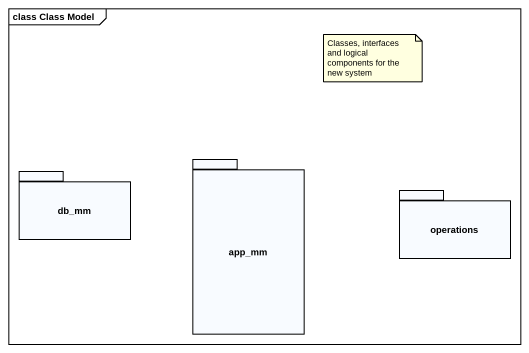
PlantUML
@startuml
mainframe class Class Model
package db_mm {
}
package app_mm {
}
package operations {
}
note as N1
  Classes, interfaces and logical components for the new system
end note
@enduml
